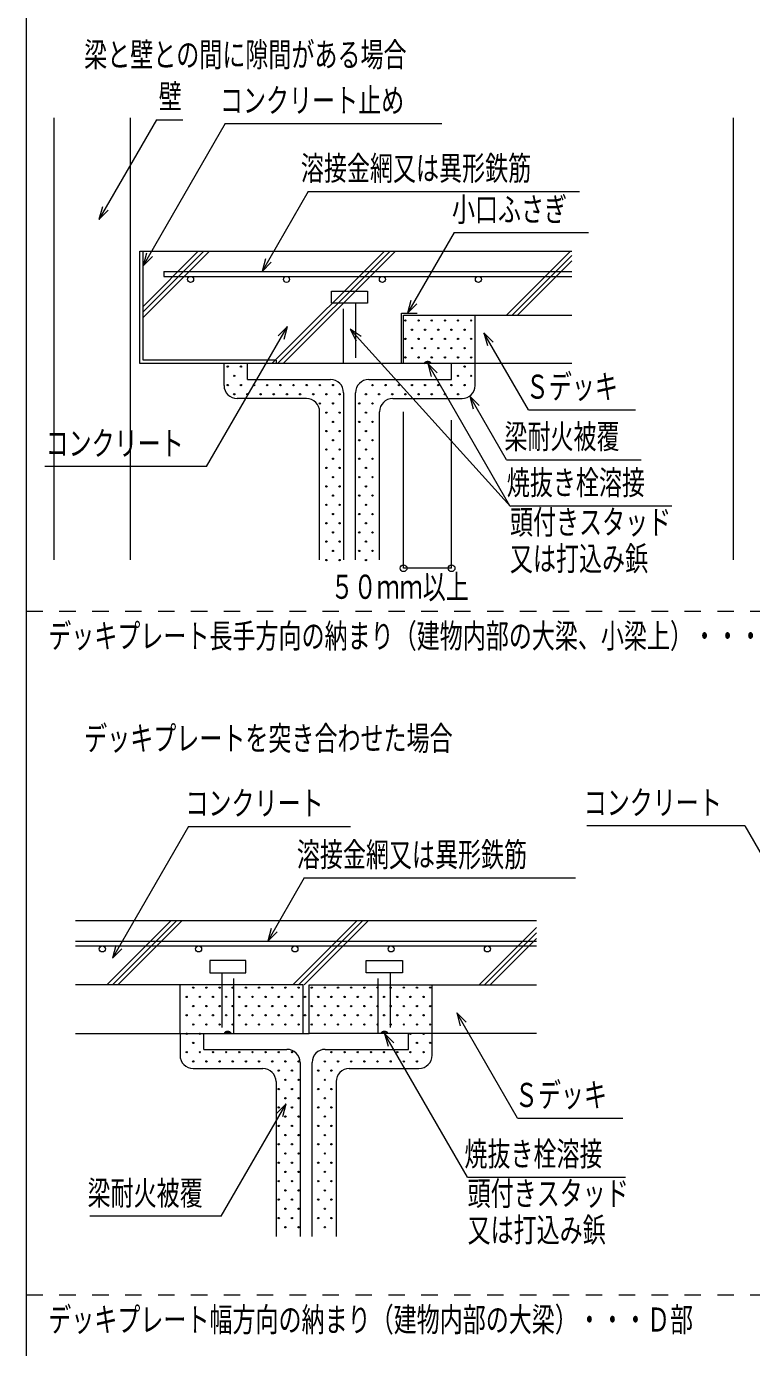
# Model space of a CAD drawing. Units: millimetres on the paper. Extents: x -350 to 350, y -246 to 246.
# Drawn here: x 0 to 66.1, y 20.3 to 140.8 of the extents above; entities that cross this region are included whole.
import ezdxf
from ezdxf.enums import TextEntityAlignment as Align

# ---------------------------------------------------------------- set-up
doc = ezdxf.new("R2010")
doc.units = ezdxf.units.MM
doc.linetypes.add('USER1', pattern=[3, 1.5, -1.5])
doc.linetypes.add('USER2', pattern=[7.5, 5, -2.5])
doc.layers.add('0-2_M2-2-0', color=7, linetype='Continuous', lineweight=18)
doc.styles.add('ＭＳ ゴシック', font='')
doc.styles.get('ＭＳ ゴシック').set_extended_font_data('MS Gothic')

msp = doc.modelspace()

# ---------------------------------------------------------------- linework, layer by layer
at = {"layer": '0-2_M2-2-0'}
for p, q in [((-0.022, -224.976), (-0.022, 222.024)), ((2.486, 132.451), (2.486, 92.143)), ((11.849, 132.278), (6.595, 123.178)), ((9.433, 132.451), (9.433, 92.143)), ((18.106, 131.924), (10.617, 118.952)), ((11.849, 132.278), (14.249, 132.278)), ((18.106, 131.924), (37.858, 131.924)), ((64.423, 132.451), (64.423, 92.143)), ((25.676, 125.742), (21.458, 118.437)), ((25.676, 125.742), (50.42, 125.742)), ((38.969, 121.987), (34.727, 114.64)), ((38.969, 121.987), (51.233, 121.987)), ((10.308, 110.041), (10.308, 120.303)), ((10.308, 120.303), (49.714, 120.303)), ((10.617, 110.35), (10.617, 120.303)), ((16.671, 120.303), (10.617, 114.249)), ((16.161, 120.303), (10.617, 114.758)), ((15.652, 120.303), (10.617, 115.267)), ((32.623, 120.303), (22.361, 110.041)), ((33.132, 120.303), (22.871, 110.041)), ((23.38, 110.041), (33.641, 120.303)), ((43.746, 114.455), (49.593, 120.303)), ((44.255, 114.455), (49.714, 119.914)), ((44.764, 114.455), (49.714, 119.405)), ((12.495, 118.437), (12.495, 117.995)), ((12.495, 118.437), (49.714, 118.437)), ((12.495, 117.995), (49.714, 117.995)), ((34.178, 114.64), (35.591, 114.64)), ((34.178, 110.041), (34.178, 114.64)), ((16.411, 100.658), (23.789, 113.437)), ((44.127, 97.013), (29.501, 113.176)), ((45.751, 105.824), (41.693, 112.852)), ((34.364, 110.041), (10.308, 110.041)), ((22.742, 110.35), (10.617, 110.35)), ((17.994, 108.06), (17.994, 110.041)), ((20.147, 108.596), (20.147, 110.041)), ((49.714, 110.041), (34.364, 110.041)), ((36.274, 110.041), (36.443, 110.211)), ((36.429, 110.041), (36.614, 110.228)), ((36.583, 110.041), (36.738, 110.197)), ((44.066, 97.08), (36.583, 110.041)), ((36.736, 110.041), (36.83, 110.136)), ((38.739, 108.596), (38.739, 110.041)), ((40.893, 108.06), (40.893, 110.041)), ((20.147, 108.596), (27.697, 108.596)), ((31.189, 108.596), (38.739, 108.596)), ((28.897, 107.396), (28.897, 92.143)), ((29.989, 92.143), (29.989, 107.396)), ((25.514, 106.86), (19.194, 106.86)), ((33.372, 106.86), (39.693, 106.86)), ((43.755, 101.28), (40.406, 107.081)), ((26.714, 92.143), (26.714, 105.66)), ((32.172, 92.143), (32.172, 105.66)), ((34.364, 91.393), (34.364, 105.65)), ((38.738, 91.393), (38.738, 104.899)), ((45.751, 105.824), (55.519, 105.824)), ((43.755, 101.28), (56.019, 101.28)), ((16.411, 100.658), (1.651, 100.658)), ((44.066, 97.08), (58.826, 97.08)), ((38.738, 91.393), (34.364, 91.393)), ((14.762, 67.855), (7.827, 55.844)), ((14.762, 67.855), (29.522, 67.855)), ((65.477, 67.905), (51.077, 67.905)), ((65.477, 67.905), (72.826, 55.175)), ((25.308, 63.169), (21.977, 57.4)), ((25.308, 63.169), (50.052, 63.169)), ((4.459, 59.273), (46.492, 59.273)), ((13.173, 59.273), (7.305, 53.405)), ((13.682, 59.273), (7.814, 53.405)), ((14.191, 59.273), (8.323, 53.405)), ((24.276, 53.405), (30.144, 59.273)), ((30.653, 59.273), (24.785, 53.405)), ((31.162, 59.273), (25.294, 53.405)), ((41.246, 53.405), (46.492, 58.651)), ((41.755, 53.405), (46.492, 58.141)), ((4.459, 57.4), (46.492, 57.4)), ((4.459, 56.957), (46.492, 56.957)), ((42.264, 53.405), (46.492, 57.632)), ((25.202, 53.405), (4.459, 53.405)), ((25.202, 48.976), (25.202, 53.405)), ((25.748, 53.405), (46.492, 53.405)), ((44.752, 41.254), (39.213, 50.847)), ((4.459, 48.976), (25.202, 48.976)), ((13.986, 48.976), (13.986, 46.984)), ((16.147, 47.526), (16.147, 48.976)), ((18.157, 48.976), (18.063, 49.072)), ((18.311, 48.976), (18.155, 49.133)), ((18.466, 48.976), (18.28, 49.164)), ((18.621, 48.976), (18.452, 49.147)), ((25.202, 48.976), (25.748, 48.976)), ((32.33, 48.976), (32.499, 49.147)), ((32.485, 48.976), (32.671, 49.164)), ((32.64, 48.976), (32.795, 49.133)), ((40.202, 35.878), (32.64, 48.976)), ((32.794, 48.976), (32.888, 49.072)), ((34.803, 47.526), (34.803, 48.976)), ((36.964, 46.984), (36.964, 48.976)), ((16.147, 47.526), (23.727, 47.526)), ((27.223, 47.526), (34.803, 47.526)), ((15.186, 45.784), (21.537, 45.784)), ((24.927, 46.326), (24.927, 30.457)), ((26.023, 30.457), (26.023, 46.326)), ((29.414, 45.784), (35.764, 45.784)), ((22.737, 44.584), (22.737, 30.457)), ((28.214, 44.584), (28.214, 30.457)), ((17.748, 32.309), (23.671, 42.567)), ((44.752, 41.254), (54.352, 41.254)), ((40.202, 35.878), (54.602, 35.878)), ((17.748, 32.309), (5.748, 32.309))]:
    msp.add_line(p, q, dxfattribs=at)
at = {"layer": '0-2_M2-2-0', "linetype": 'USER2'}
for p, q in [((28.896, 110.041), (28.896, 115.558)), ((29.99, 115.558), (29.99, 110.041)), ((40.893, 110.041), (40.893, 114.455)), ((16.697, 55.619), (16.697, 54.512)), ((16.697, 54.512), (19.989, 54.512)), ((17.794, 54.512), (17.794, 48.976)), ((18.892, 48.976), (18.892, 54.512)), ((32.059, 48.976), (32.059, 54.512)), ((33.156, 54.512), (33.156, 48.976)), ((13.986, 48.976), (13.986, 53.405)), ((36.964, 48.976), (36.964, 53.405))]:
    msp.add_line(p, q, dxfattribs=at)
at = {"layer": '0-2_M2-2-0', "linetype": 'USER1'}
for p, q in [((-0.022, 87.482), (173.987, 87.482)), ((-0.022, 25.155), (173.987, 25.155))]:
    msp.add_line(p, q, dxfattribs=at)
at = {"layer": '0-2_M2-2-0'}
for points in [[(6.906, 124.337), (6.595, 123.178), (7.443, 124.026)], [(22.742, 110.35), (22.742, 110.041), (10.308, 110.041), (10.308, 120.303), (10.617, 120.303)], [(10.927, 120.111), (10.617, 118.952), (11.465, 119.801)], [(21.769, 119.596), (21.458, 118.437), (22.306, 119.285)], [(35.038, 115.799), (34.727, 114.64), (35.576, 115.489)], [(34.364, 110.041), (34.364, 114.455), (49.714, 114.455)], [(23.478, 112.277), (23.789, 113.437), (22.94, 112.588)], [(30.509, 112.525), (29.501, 113.176), (30.048, 112.108)], [(42.542, 112.004), (41.693, 112.852), (42.004, 111.693)], [(36.871, 110.042), (36.867, 110.075), (36.853, 110.106), (36.83, 110.136), (36.8, 110.163), (36.762, 110.186), (36.718, 110.205), (36.67, 110.219), (36.618, 110.227), (36.565, 110.23), (36.512, 110.227), (36.46, 110.219), (36.412, 110.205), (36.368, 110.186), (36.33, 110.163), (36.299, 110.136), (36.277, 110.106), (36.263, 110.075), (36.258, 110.042)], [(37.432, 109.193), (36.583, 110.041), (36.894, 108.882)], [(41.254, 106.233), (40.406, 107.081), (40.716, 105.922)], [(22.288, 58.56), (21.977, 57.4), (22.826, 58.249)], [(8.138, 57.003), (7.827, 55.844), (8.676, 56.692)], [(46.492, 48.976), (25.748, 48.976), (25.748, 53.405)], [(40.062, 49.998), (39.213, 50.847), (39.524, 49.687)], [(18.637, 48.977), (18.632, 49.01), (18.618, 49.042), (18.596, 49.071), (18.565, 49.098), (18.527, 49.122), (18.483, 49.141), (18.435, 49.155), (18.383, 49.163), (18.329, 49.166), (18.276, 49.163), (18.224, 49.155), (18.175, 49.141), (18.132, 49.122), (18.094, 49.098), (18.063, 49.071), (18.04, 49.042), (18.026, 49.01), (18.022, 48.977)], [(32.929, 48.977), (32.924, 49.01), (32.91, 49.042), (32.888, 49.071), (32.857, 49.098), (32.819, 49.122), (32.775, 49.141), (32.727, 49.155), (32.675, 49.163), (32.621, 49.166), (32.568, 49.163), (32.516, 49.155), (32.468, 49.141), (32.424, 49.122), (32.386, 49.098), (32.355, 49.071), (32.332, 49.042), (32.318, 49.01), (32.314, 48.977)], [(33.488, 48.128), (32.64, 48.976), (32.951, 47.817)], [(23.36, 41.408), (23.671, 42.567), (22.822, 41.719)]]:
    msp.add_lwpolyline(points, dxfattribs=at)
at = {"layer": '0-2_M2-2-0', "linetype": 'USER2'}
for points in [[(27.803, 115.558), (27.803, 116.661), (31.083, 116.661), (31.083, 115.558)], [(30.962, 54.512), (30.962, 55.619), (34.254, 55.619), (34.254, 54.512)]]:
    msp.add_lwpolyline(points, close=True, dxfattribs=at)
msp.add_lwpolyline([(19.989, 54.512), (19.989, 55.619), (16.697, 55.619)], dxfattribs=at)
at = {"layer": '0-2_M2-2-0'}
for centre, radius in [((14.944, 117.722), 0.275), ((23.692, 117.722), 0.275), ((32.439, 117.722), 0.275), ((41.187, 117.722), 0.275), ((34.531, 113.974), 0.06), ((35.731, 113.974), 0.06), ((36.931, 113.974), 0.06), ((38.131, 113.974), 0.06), ((39.331, 113.974), 0.06), ((40.531, 113.974), 0.06), ((34.531, 112.294), 0.06), ((35.131, 113.134), 0.06), ((35.731, 112.294), 0.06), ((36.331, 113.134), 0.06), ((36.931, 112.294), 0.06), ((37.531, 113.134), 0.06), ((38.131, 112.294), 0.06), ((38.731, 113.134), 0.06), ((39.331, 112.294), 0.06), ((39.931, 113.134), 0.06), ((40.531, 112.294), 0.06), ((35.131, 111.454), 0.06), ((36.331, 111.454), 0.06), ((37.531, 111.454), 0.06), ((38.731, 111.454), 0.06), ((39.931, 111.454), 0.06), ((18.331, 109.774), 0.06), ((19.531, 109.774), 0.06), ((34.531, 110.614), 0.06), ((35.731, 110.614), 0.06), ((36.931, 110.614), 0.06), ((38.131, 110.614), 0.06), ((39.331, 110.614), 0.06), ((39.931, 109.774), 0.06), ((40.531, 110.614), 0.06), ((18.931, 108.934), 0.06), ((39.331, 108.934), 0.06), ((40.531, 108.934), 0.06), ((18.331, 108.094), 0.06), ((18.931, 107.254), 0.06), ((19.531, 108.094), 0.06), ((20.131, 107.254), 0.06), ((20.731, 108.094), 0.06), ((21.331, 107.254), 0.06), ((21.931, 108.094), 0.06), ((22.531, 107.254), 0.06), ((23.131, 108.094), 0.06), ((23.731, 107.254), 0.06), ((24.331, 108.094), 0.06), ((24.931, 107.254), 0.06), ((25.531, 108.094), 0.06), ((26.131, 107.254), 0.06), ((26.731, 108.094), 0.06), ((27.331, 107.254), 0.06), ((27.931, 108.094), 0.06), ((28.531, 107.254), 0.06), ((30.931, 107.254), 0.06), ((31.531, 108.094), 0.06), ((32.131, 107.254), 0.06), ((32.731, 108.094), 0.06), ((33.331, 107.254), 0.06), ((33.931, 108.094), 0.06), ((34.531, 107.254), 0.06), ((35.131, 108.094), 0.06), ((35.731, 107.254), 0.06), ((36.331, 108.094), 0.06), ((36.931, 107.254), 0.06), ((37.531, 108.094), 0.06), ((38.131, 107.254), 0.06), ((38.731, 108.094), 0.06), ((39.331, 107.254), 0.06), ((39.931, 108.094), 0.06), ((26.731, 106.414), 0.06), ((27.931, 106.414), 0.06), ((30.331, 106.414), 0.06), ((31.531, 106.414), 0.06), ((27.331, 105.574), 0.06), ((27.931, 104.734), 0.06), ((28.531, 105.574), 0.06), ((30.331, 104.734), 0.06), ((30.931, 105.574), 0.06), ((31.531, 104.734), 0.06), ((27.331, 103.894), 0.06), ((28.531, 103.894), 0.06), ((30.931, 103.894), 0.06), ((27.931, 103.054), 0.06), ((30.331, 103.054), 0.06), ((31.531, 103.054), 0.06), ((27.331, 102.214), 0.06), ((27.931, 101.374), 0.06), ((28.531, 102.214), 0.06), ((30.331, 101.374), 0.06), ((30.931, 102.214), 0.06), ((31.531, 101.374), 0.06), ((27.331, 100.534), 0.06), ((28.531, 100.534), 0.06), ((30.931, 100.534), 0.06), ((27.331, 98.854), 0.06), ((27.931, 99.694), 0.06), ((28.531, 98.854), 0.06), ((30.331, 99.694), 0.06), ((30.931, 98.854), 0.06), ((31.531, 99.694), 0.06), ((27.931, 98.014), 0.06), ((30.331, 98.014), 0.06), ((31.531, 98.014), 0.06), ((27.331, 97.174), 0.06), ((27.931, 96.334), 0.06), ((28.531, 97.174), 0.06), ((30.331, 96.334), 0.06), ((30.931, 97.174), 0.06), ((31.531, 96.334), 0.06), ((27.331, 95.494), 0.06), ((28.531, 95.494), 0.06), ((30.931, 95.494), 0.06), ((27.931, 94.654), 0.06), ((30.331, 94.654), 0.06), ((31.531, 94.654), 0.06), ((27.331, 93.814), 0.06), ((27.931, 92.974), 0.06), ((28.531, 93.814), 0.06), ((30.331, 92.974), 0.06), ((30.931, 93.814), 0.06), ((31.531, 92.974), 0.06), ((27.331, 92.134), 0.06), ((28.531, 92.134), 0.06), ((30.931, 92.134), 0.06), ((34.364, 91.393), 0.315), ((38.738, 91.393), 0.315), ((6.9, 56.684), 0.276), ((15.678, 56.684), 0.276), ((24.456, 56.684), 0.276), ((33.233, 56.684), 0.276), ((42.011, 56.684), 0.276), ((15.189, 53.153), 0.06), ((16.389, 53.153), 0.06), ((17.589, 53.153), 0.06), ((18.789, 53.153), 0.06), ((19.989, 53.153), 0.06), ((21.189, 53.153), 0.06), ((22.389, 53.153), 0.06), ((23.589, 53.153), 0.06), ((24.789, 53.153), 0.06), ((25.989, 53.153), 0.06), ((27.189, 53.153), 0.06), ((28.389, 53.153), 0.06), ((29.589, 53.153), 0.06), ((30.789, 53.153), 0.06), ((31.989, 53.153), 0.06), ((33.189, 53.153), 0.06), ((34.389, 53.153), 0.06), ((35.589, 53.153), 0.06), ((36.789, 53.153), 0.06), ((14.589, 52.313), 0.06), ((15.789, 52.313), 0.06), ((16.989, 52.313), 0.06), ((18.189, 52.313), 0.06), ((19.389, 52.313), 0.06), ((20.589, 52.313), 0.06), ((21.789, 52.313), 0.06), ((22.989, 52.313), 0.06), ((24.189, 52.313), 0.06), ((25.389, 52.313), 0.06), ((26.589, 52.313), 0.06), ((27.789, 52.313), 0.06), ((28.989, 52.313), 0.06), ((30.189, 52.313), 0.06), ((31.389, 52.313), 0.06), ((32.589, 52.313), 0.06), ((33.789, 52.313), 0.06), ((34.989, 52.313), 0.06), ((36.189, 52.313), 0.06), ((14.589, 50.633), 0.06), ((15.189, 51.473), 0.06), ((15.789, 50.633), 0.06), ((16.389, 51.473), 0.06), ((16.989, 50.633), 0.06), ((17.589, 51.473), 0.06), ((18.189, 50.633), 0.06), ((18.789, 51.473), 0.06), ((19.389, 50.633), 0.06), ((19.989, 51.473), 0.06), ((20.589, 50.633), 0.06), ((21.189, 51.473), 0.06), ((21.789, 50.633), 0.06), ((22.389, 51.473), 0.06), ((22.989, 50.633), 0.06), ((23.589, 51.473), 0.06), ((24.189, 50.633), 0.06), ((24.789, 51.473), 0.06), ((25.389, 50.633), 0.06), ((25.989, 51.473), 0.06), ((26.589, 50.633), 0.06), ((27.189, 51.473), 0.06), ((27.789, 50.633), 0.06), ((28.389, 51.473), 0.06), ((28.989, 50.633), 0.06), ((29.589, 51.473), 0.06), ((30.189, 50.633), 0.06), ((30.789, 51.473), 0.06), ((31.389, 50.633), 0.06), ((31.989, 51.473), 0.06), ((32.589, 50.633), 0.06), ((33.189, 51.473), 0.06), ((33.789, 50.633), 0.06), ((34.389, 51.473), 0.06), ((34.989, 50.633), 0.06), ((35.589, 51.473), 0.06), ((36.189, 50.633), 0.06), ((36.789, 51.473), 0.06), ((15.189, 49.793), 0.06), ((16.389, 49.793), 0.06), ((17.589, 49.793), 0.06), ((18.789, 49.793), 0.06), ((19.989, 49.793), 0.06), ((21.189, 49.793), 0.06), ((22.389, 49.793), 0.06), ((23.589, 49.793), 0.06), ((24.789, 49.793), 0.06), ((25.989, 49.793), 0.06), ((27.189, 49.793), 0.06), ((28.389, 49.793), 0.06), ((29.589, 49.793), 0.06), ((30.789, 49.793), 0.06), ((31.989, 49.793), 0.06), ((33.189, 49.793), 0.06), ((34.389, 49.793), 0.06), ((35.589, 49.793), 0.06), ((36.789, 49.793), 0.06), ((14.589, 48.953), 0.06), ((15.789, 48.953), 0.06), ((34.989, 48.953), 0.06), ((36.189, 48.953), 0.06), ((14.589, 47.273), 0.06), ((15.189, 48.113), 0.06), ((15.789, 47.273), 0.06), ((16.989, 47.273), 0.06), ((18.189, 47.273), 0.06), ((19.389, 47.273), 0.06), ((20.589, 47.273), 0.06), ((21.789, 47.273), 0.06), ((22.989, 47.273), 0.06), ((24.189, 47.273), 0.06), ((27.789, 47.273), 0.06), ((28.989, 47.273), 0.06), ((30.189, 47.273), 0.06), ((31.389, 47.273), 0.06), ((32.589, 47.273), 0.06), ((33.789, 47.273), 0.06), ((34.989, 47.273), 0.06), ((35.589, 48.113), 0.06), ((36.189, 47.273), 0.06), ((36.789, 48.113), 0.06), ((15.189, 46.433), 0.06), ((16.389, 46.433), 0.06), ((17.589, 46.433), 0.06), ((18.789, 46.433), 0.06), ((19.989, 46.433), 0.06), ((21.189, 46.433), 0.06), ((22.389, 46.433), 0.06), ((23.589, 46.433), 0.06), ((24.789, 46.433), 0.06), ((27.189, 46.433), 0.06), ((28.389, 46.433), 0.06), ((29.589, 46.433), 0.06), ((30.789, 46.433), 0.06), ((31.989, 46.433), 0.06), ((33.189, 46.433), 0.06), ((34.389, 46.433), 0.06), ((35.589, 46.433), 0.06), ((22.989, 45.593), 0.06), ((23.589, 44.753), 0.06), ((24.189, 45.593), 0.06), ((24.789, 44.753), 0.06), ((26.589, 45.593), 0.06), ((27.189, 44.753), 0.06), ((27.789, 45.593), 0.06), ((22.989, 43.913), 0.06), ((24.189, 43.913), 0.06), ((26.589, 43.913), 0.06), ((27.789, 43.913), 0.06), ((22.989, 42.233), 0.06), ((23.589, 43.073), 0.06), ((24.189, 42.233), 0.06), ((24.789, 43.073), 0.06), ((26.589, 42.233), 0.06), ((27.189, 43.073), 0.06), ((27.789, 42.233), 0.06), ((23.589, 41.393), 0.06), ((24.789, 41.393), 0.06), ((27.189, 41.393), 0.06), ((22.989, 40.553), 0.06), ((23.589, 39.713), 0.06), ((24.189, 40.553), 0.06), ((24.789, 39.713), 0.06), ((26.589, 40.553), 0.06), ((27.189, 39.713), 0.06), ((27.789, 40.553), 0.06), ((22.989, 38.873), 0.06), ((24.189, 38.873), 0.06), ((26.589, 38.873), 0.06), ((27.789, 38.873), 0.06), ((23.589, 38.033), 0.06), ((24.789, 38.033), 0.06), ((27.189, 38.033), 0.06), ((22.989, 37.193), 0.06), ((23.589, 36.353), 0.06), ((24.189, 37.193), 0.06), ((24.789, 36.353), 0.06), ((26.589, 37.193), 0.06), ((27.189, 36.353), 0.06), ((27.789, 37.193), 0.06), ((22.989, 35.513), 0.06), ((24.189, 35.513), 0.06), ((26.589, 35.513), 0.06), ((27.789, 35.513), 0.06), ((22.989, 33.833), 0.06), ((23.589, 34.673), 0.06), ((24.189, 33.833), 0.06), ((24.789, 34.673), 0.06), ((26.589, 33.833), 0.06), ((27.189, 34.673), 0.06), ((27.789, 33.833), 0.06), ((23.589, 32.993), 0.06), ((24.789, 32.993), 0.06), ((27.189, 32.993), 0.06), ((22.989, 32.153), 0.06), ((23.589, 31.313), 0.06), ((24.189, 32.153), 0.06), ((24.789, 31.313), 0.06), ((26.589, 32.153), 0.06), ((27.189, 31.313), 0.06), ((27.789, 32.153), 0.06)]:
    msp.add_circle(centre, radius, dxfattribs=at)
for centre, start, end in [((27.697, 107.396), 0, 90), ((31.189, 107.396), 90, 180), ((19.194, 108.06), 180, 270), ((39.693, 108.06), 270, 0), ((25.514, 105.66), 0, 90), ((33.372, 105.66), 90, 180), ((15.186, 46.984), 180, 270), ((23.727, 46.326), 0, 90), ((27.223, 46.326), 90, 180), ((35.764, 46.984), 270, 0), ((21.537, 44.584), 0, 90), ((29.414, 44.584), 90, 180)]:
    msp.add_arc(centre, 1.2, start, end, dxfattribs=at)

# ---------------------------------------------------------------- texts
at = {"layer": '0-2_M2-2-0', "style": 'ＭＳ ゴシック', "width": 0.7}
for s, p in [('梁と壁との間に隙間がある場合', (5.244, 136.454)), ('壁', (12.041, 132.638)), ('コンクリート止め', (17.626, 132.284)), ('溶接金網又は異形鉄筋', (25.004, 126.102)), ('小口ふさぎ', (38.777, 122.347)), ('Ｓデッキ', (45.511, 106.184)), ('梁耐火被覆', (43.563, 101.64)), ('コンクリート', (1.723, 101.018)), ('焼抜き栓溶接', (43.778, 97.44)), ('頭付きスタッド', (44.066, 93.838)), ('又は打込み鋲', (44.066, 90.507)), ('５０ｍｍ以上', (27.716, 87.942)), ('デッキプレート長手方向の納まり（建物内部の大梁、小梁上）・・・Ｂ部', (1.968, 83.46)), ('デッキプレートを突き合わせた場合', (5.244, 74.127)), ('コンクリート', (14.474, 68.215)), ('コンクリート', (50.789, 68.265)), ('溶接金網又は異形鉄筋', (24.636, 63.529)), ('Ｓデッキ', (44.512, 41.614)), ('焼抜き栓溶接', (39.914, 36.238)), ('梁耐火被覆', (5.556, 32.669)), ('頭付きスタッド', (40.202, 32.637)), ('又は打込み鋲', (40.202, 29.305)), ('デッキプレート幅方向の納まり（建物内部の大梁）・・・Ｄ部', (1.968, 21.133))]:
    msp.add_text(s, height=2.199, dxfattribs=at).set_placement(p, align=Align.BOTTOM_LEFT)

doc.saveas('drawing.dxf')
